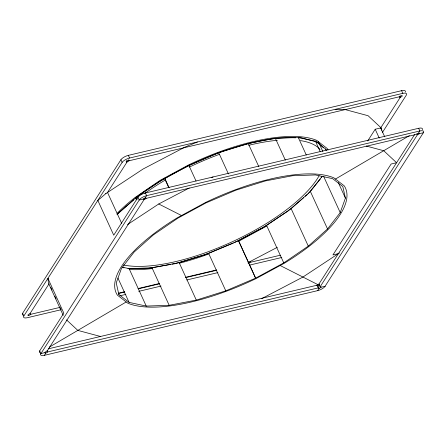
<?xml version="1.0" encoding="UTF-8"?>
<svg xmlns="http://www.w3.org/2000/svg" width="446" height="446" viewBox="0 0 446 446"><rect width="100%" height="100%" fill="white"/><g stroke="black" fill="none" stroke-linecap="round" stroke-linejoin="round"><path stroke-width="0.67" d="M340.209 212.586L345.416 198.119L342.812 186.534L332.582 178.634L315.417 174.949L292.487 175.73L265.353 180.931L235.867 190.186L206.041 202.874L177.904 218.127L153.368 234.908L134.118 252.068L121.457 268.442L116.244 282.915L118.848 294.494L129.078 302.394L146.243 306.079L169.173 305.298L196.307 300.102L225.793 290.842L255.619 278.153L283.762 262.9L308.292 246.12L327.542 228.96L340.209 212.586L323.629 176.382M321.549 177.547L321.995 176.51L310.399 191.507L291.143 208.667L266.613 225.447L238.471 240.701L208.644 253.389L179.158 262.649L152.03 267.845L129.095 268.626L122.042 267.115M40.697 353.94L40.909 353.55L45.007 352.58A1.578 0.563 -24.6 0 1 46.863 351.487L146.617 195.649L419.864 130.962A6.305 2.258 -24.6 0 1 423.365 132.735L324.827 286.672A6.305 2.258 -24.6 0 1 317.652 290.636L44.405 355.323A6.305 2.258 -24.6 0 1 40.697 353.94L139.236 200.003L143.283 199.044M22.846 315.054A6.305 2.258 -24.6 0 1 22.634 313.265L120.916 159.729A6.305 2.258 -24.6 0 1 128.348 155.364L401.595 90.677A6.305 2.258 -24.6 0 1 405.303 92.06M61.035 309.741L27.362 317.714A6.305 2.258 -24.6 0 1 23.861 315.941L122.143 162.405A6.305 2.258 -24.6 0 1 129.569 158.04L402.816 93.348A6.305 2.258 -24.6 0 1 406.317 95.126L382.467 132.39M29.815 313.878L49.127 283.706M39.895 352.663A6.305 2.258 -24.6 0 1 39.683 350.874L63.828 313.148L47.906 278.371L48.463 283.087L63.226 315.333M422.351 129.674A6.305 2.258 -24.6 0 0 418.638 128.286L145.39 192.979A6.305 2.258 -24.6 0 0 137.965 197.338L113.736 235.187L97.813 200.405M44.405 355.323L45.882 353.02A1.578 0.563 -24.6 0 0 47.739 351.933L318.254 287.887A1.578 0.563 -24.6 0 0 319.13 288.333A1.578 0.563 -24.6 0 0 320.986 287.241L325.084 286.271L324.827 286.672M367.694 140.975L375.203 129.245L380.672 127.952L400.363 97.189L399.872 96.119M414.702 134.43L318.884 284.119L320.111 286.795A1.578 0.563 -24.6 0 1 320.986 287.241M317.652 290.636L319.13 288.333L317.903 285.657M320.111 286.795L417.406 134.798A1.578 0.563 -24.6 0 0 419.268 133.705L423.365 132.735M146.02 198.398L416.531 134.352A1.578 0.563 -24.6 0 1 418.393 133.265L419.864 130.962L418.638 128.286M117.409 214.504L119.411 212.084L133.8 199.814M308.158 193.715L320.312 179.041M116.969 214.615L136.225 197.455L160.755 180.675L188.892 165.421L218.724 152.733L248.205 143.478L275.338 138.277L298.268 137.496L315.433 141.181L325.669 149.081L326.238 150.33M97.73 200.538L105.997 193.492M135.885 198.041L139.553 194.908C165.232 176.443 193.553 162.082 223.178 151.133C246.61 143.779 270.778 136.548 295.603 137.831M303.748 197.589L287.681 211.292L262.488 227.917L234.54 242.54M305.276 196.285L307.316 194.551M117.042 213.417A126.062 45.174 -24.6 0 1 135.238 197.383L160.081 180.39L188.58 164.942A126.062 45.174 -24.6 0 1 316.732 140.395L327.091 148.395A126.062 45.174 -24.6 0 1 328.072 150.101M105.68 193.698L143.127 168.995L185.168 146.99L197.444 141.973M127.495 224.589L158.737 203.978L189.271 187.995M339.417 252.966L302.795 277.128L261.796 298.586M49.417 347.072L126.212 301.964M335.453 179.063L409.389 135.634M266.675 226.061L238.788 241.18L255.619 278.153L238.471 240.701M248.467 262.41L277.351 247.29M211.209 177.709L213.049 176.956M233.319 243.109L204.056 255.067L174.799 263.748L172.123 264.205M399.488 96.743L128.972 160.789L128.481 159.718M118.346 293.212L124.451 291.762M138.009 288.551L159.707 283.416M185.475 277.317L216.661 269.93M248.528 262.387L250.563 261.908M30.69 314.318L59.82 307.428M118.703 293.485L124.791 292.041M138.321 288.841L159.294 283.873M185.675 277.629L216.795 270.259M247.909 262.895L280.294 255.229M119.757 295.843L125.85 294.399M138.706 291.355L161.045 286.064M186.768 279.976L217.904 272.606M249.582 265.102L281.811 257.476M338.397 253.635L332.933 254.934L391.125 164.022L396.594 162.729L383.716 150.715L366.222 146.02M48.536 348.778L317.028 285.211L318.254 287.887M170.785 264.433L148.184 268.291L127.98 268.386M335.163 109.365L344.251 109.326L368.106 115.731L381.536 128.258L381.776 130.277M298.357 137.814L301.206 137.803L317.39 142.151L323.556 147.899M122.722 267.511L124.044 267.862M100.484 336.479L77.816 330.391L66.526 319.86M158.737 203.978L181.511 215.524M280.149 265.504L317.775 284.576M326.5 150.648L325.669 149.081M135.238 197.383L136.448 199.886M401.595 90.677L402.816 93.348M416.915 133.728L417.406 134.798M384.725 136.799L380.672 127.952L381.224 128.465L381.369 129.702M375.203 129.245L379.256 138.098M338.269 182.509L345.416 198.119M318.305 141.611L322.876 151.595M315.433 141.181L320.295 151.791M298.268 137.496L306.274 154.974M310.399 191.507L327.542 228.96M275.338 138.277L285.34 160.125M291.143 208.667L308.292 246.12M248.205 143.478L258.78 166.57M266.613 225.447L283.762 262.9M218.724 152.733L228.441 173.957M188.892 165.421L196.039 181.026M208.644 253.389L225.793 290.842M164.858 178.45L169.145 187.816M164.368 178.071L168.655 187.431M179.158 262.649L196.307 300.102M128.348 155.364L129.569 158.04M145.39 192.979L146.617 195.649A6.305 2.258 -24.6 0 0 139.185 200.014L137.965 197.338M126.625 160.811L127.116 161.881L107.525 192.482L121.708 223.468M120.916 159.729L122.143 162.405M136.225 197.455L137.078 199.329M152.03 267.845L169.173 305.298M129.095 268.626L146.243 306.079M117.934 278.053L129.078 302.394M118.274 293.245L118.848 294.494M50.866 287.503L52.026 290.034M54.919 296.356L56.079 298.881M59.842 307.104L60.996 309.635M47.003 350.327L47.739 351.933M45.392 351.95L45.882 353.02A1.578 0.563 -24.6 0 1 45.007 352.58M22.634 313.265L23.861 315.941M39.683 350.874L40.909 353.55M48.268 278.544L48.413 279.781M319.587 284.777A1.578 0.563 -24.6 0 1 317.569 285.713A1.578 0.563 -24.6 0 1 317.201 285A1.578 0.563 -24.6 0 1 319.225 284.063M418.393 133.265A1.578 0.563 -24.6 0 1 419.268 133.705M208.583 254.03A126.062 45.174 -24.6 0 1 179.359 263.24M152.487 268.514A126.062 45.174 -24.6 0 1 129.228 269.54M319.124 175.741A119.762 42.916 -24.6 0 1 231.017 242.334A119.762 42.916 -24.6 0 1 123.419 264.98M144.777 193.447A119.762 42.916 -24.6 0 1 165.265 180.017M189.466 167.038A119.762 42.916 -24.6 0 1 219.516 154.294M248.729 145.301A119.762 42.916 -24.6 0 1 277.367 140.312M300.348 140.601A119.762 42.916 -24.6 0 1 320.038 149.438M205.729 202.395L177.229 217.843A126.062 45.174 -24.6 0 0 117.421 295.18L127.785 303.18A126.062 45.174 -24.6 0 0 255.937 278.633L284.431 263.185A126.062 45.174 -24.6 0 0 344.24 185.848L333.876 177.848A126.062 45.174 -24.6 0 0 205.729 202.395M400.023 97.245A1.578 0.563 -24.6 0 0 402.298 95.907A1.578 0.563 -24.6 0 0 400.235 96.107A1.578 0.563 -24.6 0 0 400.023 97.245M126.776 161.937A1.578 0.563 -24.6 0 0 129.05 160.599A1.578 0.563 -24.6 0 0 126.987 160.8A1.578 0.563 -24.6 0 0 126.776 161.937M28.499 315.473A1.578 0.563 -24.6 0 0 30.774 314.135A1.578 0.563 -24.6 0 0 28.706 314.33A1.578 0.563 -24.6 0 0 28.499 315.473M143.824 199.546A1.578 0.563 -24.6 0 0 146.098 198.208A1.578 0.563 -24.6 0 0 144.036 198.409A1.578 0.563 -24.6 0 0 143.824 199.546"/></g></svg>
